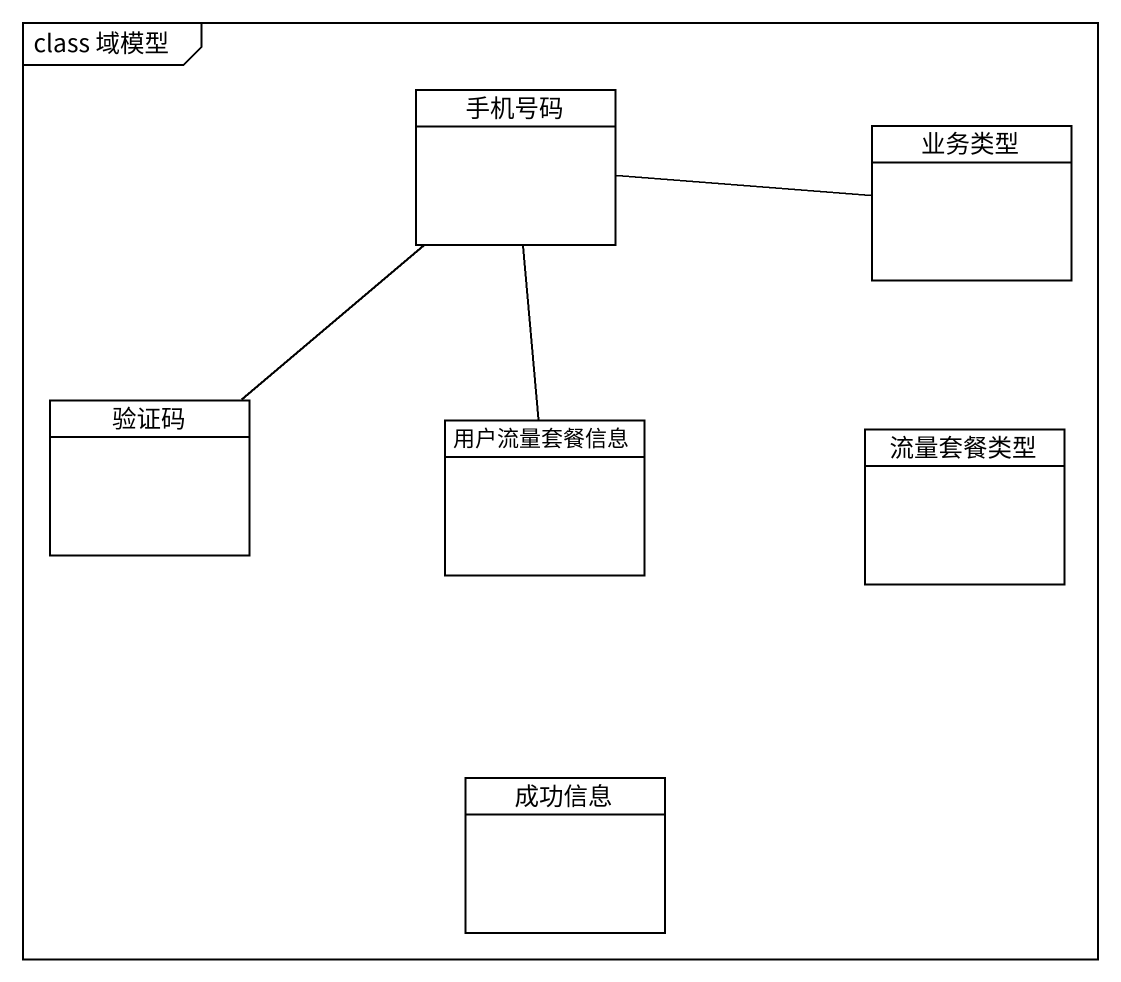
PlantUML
@startuml
mainframe class 域模型
hide circle
hide empty members
class 手机号码
class 业务类型
class 验证码
class 用户流量套餐信息
class 流量套餐类型
class 成功信息
手机号码 -right- 业务类型
手机号码 -- 验证码
手机号码 -- 用户流量套餐信息
@enduml
